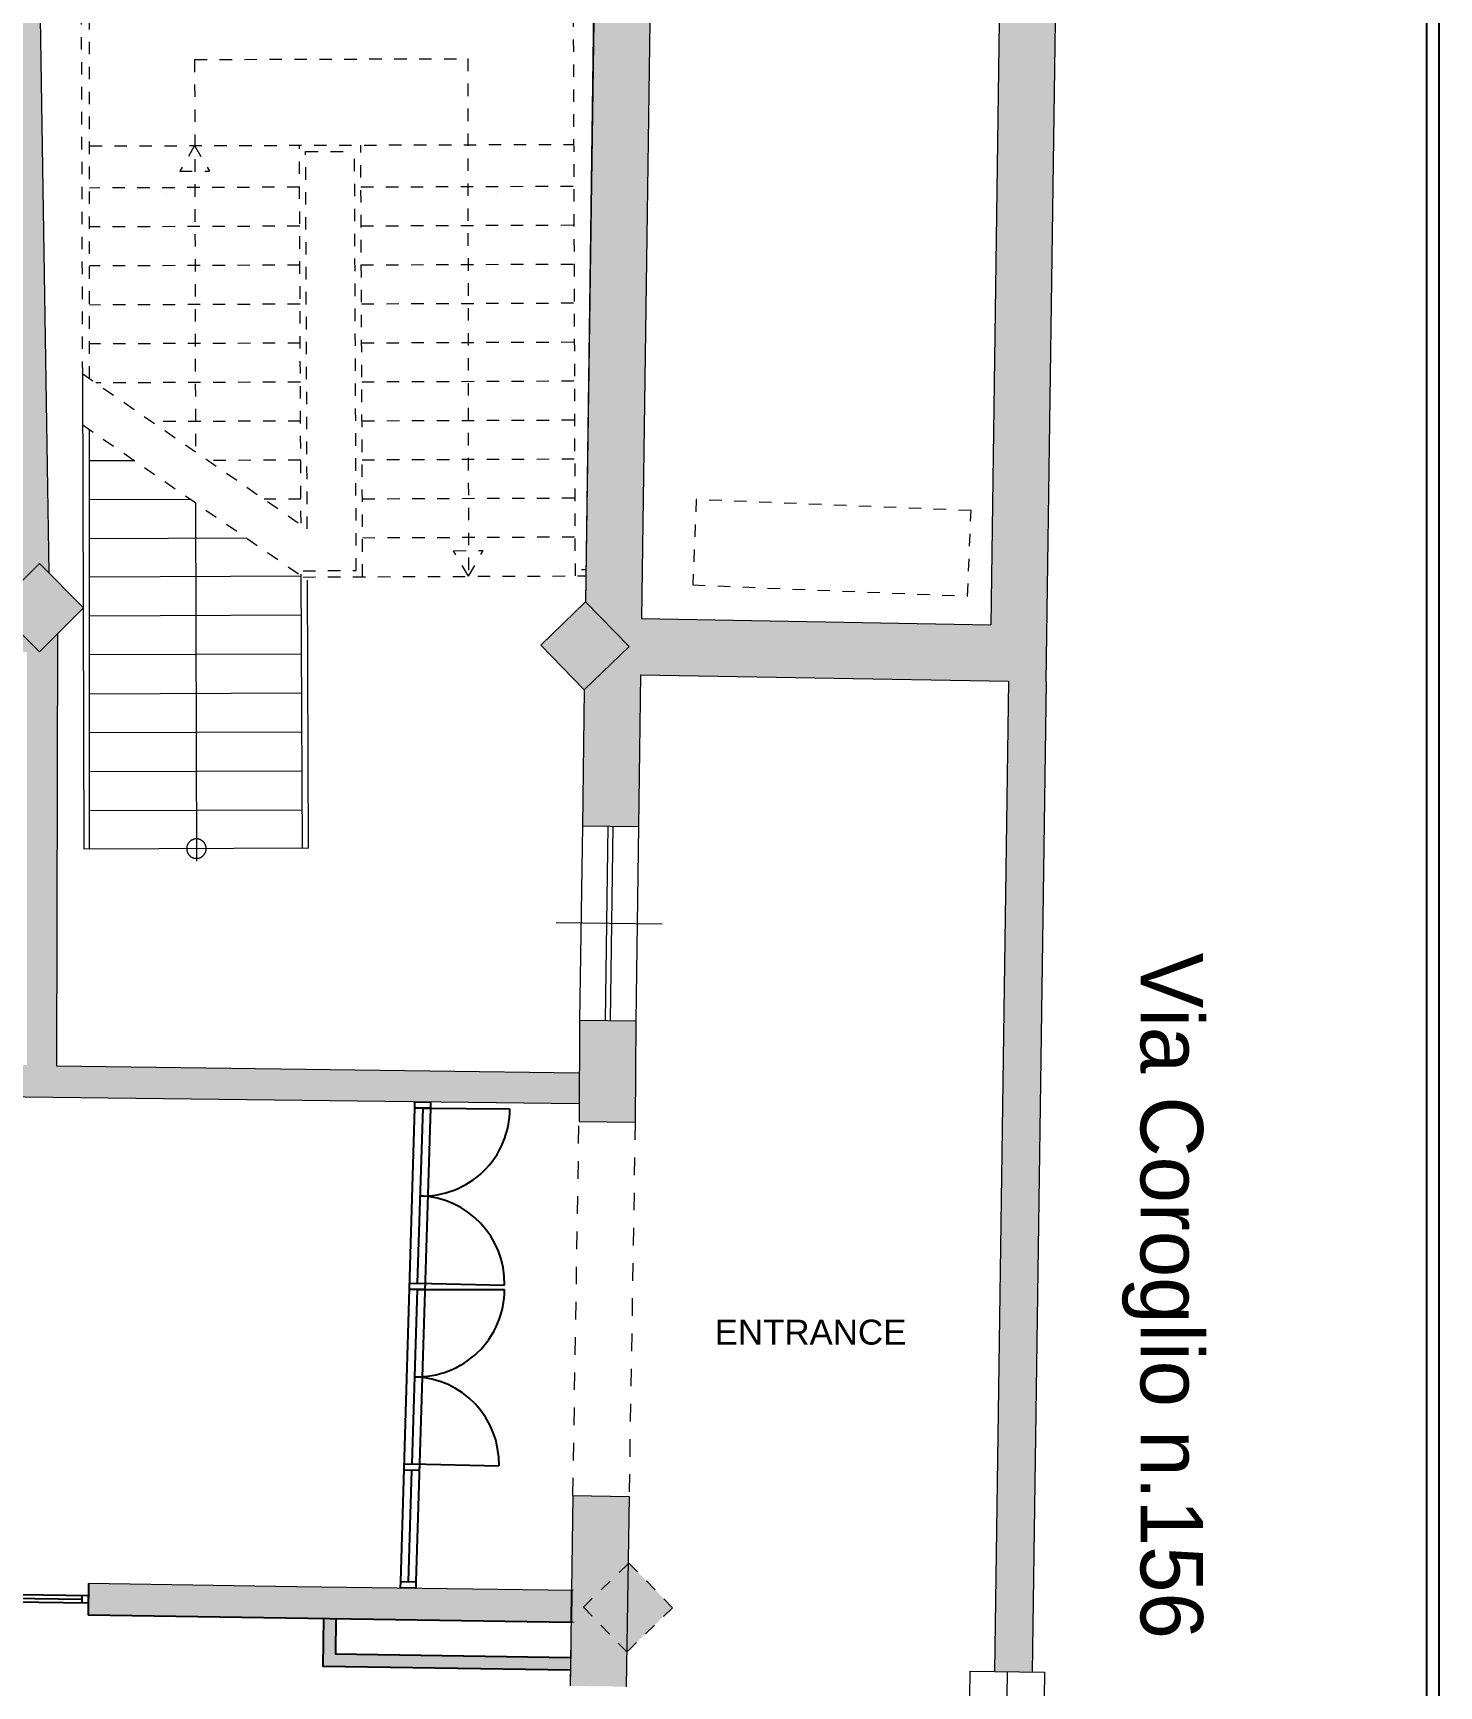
# Model space of a CAD drawing. Header units: millimetres. Extents: x 3 to 61.4, y 5.2 to 39.6.
# Drawn here: x 50.16 to 61.43, y 19.02 to 32.27 of the extents above; entities that cross this region are included whole.
import ezdxf

# ---------------------------------------------------------------- set-up
doc = ezdxf.new("R2010")
doc.units = ezdxf.units.MM
doc.linetypes.add('_DASHED', pattern=[0.282222, 0.141111, -0.141111])
doc.layers.add('_TRF-MURATURA ESISTENTE', color=250, linetype='Continuous', lineweight=18, true_color=0x333333)
for name, color, linetype, true_color in [('_TRF-RICALCO', 5, 'Continuous', 0x0000ff), ('_TRF-TESTO', 7, 'Continuous', 0x848484), ('_TRF-tratteggio pilastri', 7, 'Continuous', 0x000000)]:
    doc.layers.add(name, color=color, linetype=linetype, true_color=true_color)
doc.layers.add('_TRF-tratteggio muri', color=250, linetype='Continuous')
doc.layers.add('TRF_ARREDO', color=252, linetype='Continuous')
doc.styles.get("Standard").update_dxf_attribs({"font": 'arial.ttf'})

# ---------------------------------------------------------------- blocks, each defined once
blk = doc.blocks.new('ESISTENTE_HBTOO_TRF1')
at = {"layer": '_TRF-tratteggio muri'}
h = blk.add_hatch(color=256, dxfattribs=at)
h.dxf.hatch_style = 1
h.paths.add_polyline_path([(2921.567, 418.252), (2926.017, 418.371), (2926.467, 418.382), (2926.467, 418.383), (2926.623, 418.386), (2929.718, 418.461), (2929.724, 418.894), (2921.123, 418.69), (2921.077, 415.421), (2912.277, 415.427), (2912.256, 420.648), (2911.808, 420.123), (2911.812, 418.929), (2911.706, 418.924), (2911.71, 418.824), (2911.813, 418.829), (2911.828, 414.981), (2912.333, 414.981), (2913.379, 414.981), (2914.779, 414.981), (2916.129, 414.978), (2921.071, 414.975), (2921.059, 414.12), (2919.859, 414.125), (2919.86, 414.201), (2919.76, 414.202), (2919.758, 414.01), (2919.858, 414.009), (2919.859, 414.075), (2921.059, 414.07), (2921.047, 413.221), (2919.847, 413.221), (2919.848, 413.309), (2919.748, 413.31), (2919.747, 413.221), (2919.017, 413.221), (2918.689, 412.827), (2921.467, 412.829), (2921.467, 409.518), (2919.68, 409.552), (2919.661, 410.824), (2919.442, 410.824), (2919.454, 409.284), (2925.893, 409.207), (2925.894, 409.453), (2921.705, 409.508), (2921.713, 412.976), (2921.567, 412.829), (2921.213, 413.183), (2921.567, 413.536), (2921.643, 413.46)])
h = blk.add_hatch(color=256, dxfattribs=at)
h.dxf.hatch_style = 1
h.paths.add_polyline_path([(2926.467, 418.382), (2926.017, 418.371), (2925.946, 413.229), (2926.293, 412.873), (2925.936, 412.526), (2925.921, 411.434), (2926.369, 411.428), (2926.386, 412.646), (2929.335, 412.593), (2929.289, 409.336), (2929.589, 409.326), (2929.635, 412.589), (2929.718, 418.461), (2926.623, 418.386), (2929.268, 418.431), (2929.192, 413.046), (2926.392, 413.096)])
h.paths.add_polyline_path([(2926.347, 409.871), (2925.9, 409.877), (2925.894, 409.453), (2926.344, 409.437)])
h.paths.add_polyline_path([(2926.344, 409.437), (2925.894, 409.453), (2925.892, 409.065), (2926.342, 409.058)])
h = blk.add_hatch(color=256, dxfattribs=at)
h.dxf.hatch_style = 1
h.paths.add_polyline_path([(2929.223, 404.655), (2929.523, 404.651), (2929.589, 409.326), (2929.289, 409.336)])
h = blk.add_hatch(color=256, dxfattribs=at)
h.dxf.hatch_style = 1
h.paths.add_polyline_path([(2926.293, 406.058), (2925.843, 406.066), (2925.835, 405.525), (2925.836, 405.532), (2925.83, 405.173), (2925.825, 404.818), (2925.822, 404.54), (2926.271, 404.534)])
h = blk.add_hatch(color=256, dxfattribs=at)
h.dxf.hatch_style = 1
h.paths.add_polyline_path([(2921.962, 405.362), (2921.959, 405.106), (2925.828, 405.049), (2925.832, 405.306), (2921.962, 405.362)])
h = blk.add_hatch(color=256, dxfattribs=at)
h.dxf.hatch_style = 1
h.paths.add_polyline_path([(2923.94, 404.797), (2923.944, 405.077), (2923.844, 405.078), (2923.838, 404.698), (2925.823, 404.669), (2925.825, 404.769)])
at = {"layer": '_TRF-tratteggio pilastri'}
for points in [[(2921.213, 413.183), (2921.567, 412.829), (2921.92, 413.183), (2921.567, 413.536)], [(2925.586, 412.882), (2925.934, 412.524), (2926.293, 412.873), (2925.944, 413.231)], [(2925.927, 405.17), (2926.275, 404.812), (2926.641, 405.167), (2926.292, 405.525)]]:
    blk.add_hatch(color=256, dxfattribs=at).paths.add_polyline_path(points, flags=0)
at = {"layer": '_TRF-MURATURA ESISTENTE'}
for p, q in [((2929.635, 412.589), (2929.724, 418.894)), ((2929.268, 418.431), (2929.192, 413.046)), ((2926.017, 418.371), (2925.944, 413.231)), ((2926.467, 418.383), (2926.392, 413.096)), ((2921.97, 411.248), (2921.969, 414.611)), ((2922.331, 414.361), (2921.969, 414.359)), ((2922.781, 414.05), (2921.969, 414.047)), ((2922.781, 414.05), (2921.969, 414.047)), ((2922.819, 414.022), (2922.826, 411.151)), ((2923.231, 413.74), (2921.97, 413.734)), ((2923.231, 413.74), (2921.97, 413.734)), ((2923.666, 413.435), (2921.968, 413.429)), ((2923.675, 411.255), (2923.666, 413.451)), ((2923.725, 411.255), (2923.716, 413.404)), ((2923.667, 413.123), (2921.97, 413.116)), ((2926.392, 413.096), (2929.192, 413.046)), ((2921.713, 412.976), (2921.705, 409.508)), ((2923.668, 412.81), (2921.97, 412.804)), ((2923.668, 412.81), (2921.97, 412.804)), ((2926.386, 412.646), (2926.369, 411.428)), ((2926.386, 412.646), (2929.335, 412.593)), ((2929.335, 412.593), (2929.223, 404.655)), ((2929.635, 412.589), (2929.523, 404.65)), ((2923.67, 412.498), (2921.97, 412.491)), ((2923.67, 412.498), (2921.97, 412.491)), ((2925.934, 412.524), (2925.919, 411.434)), ((2923.671, 412.185), (2921.974, 412.179)), ((2923.672, 411.873), (2921.976, 411.866)), ((2923.672, 411.873), (2921.976, 411.866)), ((2923.674, 411.56), (2921.977, 411.554)), ((2923.674, 411.56), (2921.977, 411.554)), ((2925.919, 411.434), (2925.897, 409.877)), ((2925.919, 411.434), (2926.369, 411.428)), ((2926.124, 411.431), (2926.102, 409.874)), ((2926.164, 411.431), (2926.142, 409.874)), ((2926.369, 411.428), (2926.347, 409.871)), ((2923.725, 411.255), (2921.926, 411.248)), ((2926.558, 410.646), (2925.708, 410.658)), ((2925.897, 409.877), (2925.892, 409.065)), ((2925.897, 409.877), (2926.347, 409.871)), ((2926.347, 409.871), (2926.342, 409.058)), ((2925.894, 409.453), (2921.705, 409.508)), ((2925.893, 409.207), (2919.454, 409.284)), ((2925.892, 409.065), (2926.342, 409.058)), ((2925.843, 406.066), (2925.822, 404.54)), ((2925.843, 406.066), (2926.293, 406.058)), ((2926.293, 406.058), (2926.271, 404.534)), ((2923.625, 405.084), (2921.959, 405.108)), ((2925.854, 405.049), (2923.625, 405.084)), ((2925.826, 404.831), (2925.822, 404.54)), ((2929.024, 404.657), (2928.951, 398.544)), ((2929.024, 404.657), (2929.623, 404.649)), ((2929.323, 404.653), (2929.251, 398.539)), ((2929.623, 404.65), (2929.537, 397.344))]:
    blk.add_line(p, q, dxfattribs=at)
at = {"layer": '_TRF-MURATURA ESISTENTE', "linetype": '_DASHED', "lineweight": 15, "ltscale": 0.01}
for p, q in [((2925.863, 413.438), (2925.847, 418.367)), ((2921.914, 415.057), (2921.904, 418.261)), ((2921.969, 415.019), (2921.968, 418.261)), ((2922.811, 417.577), (2925, 417.584)), ((2922.811, 417.577), (2922.818, 414.431)), ((2925, 417.584), (2925.006, 413.435)), ((2921.969, 416.884), (2925.852, 416.897)), ((2922.811, 416.887), (2922.692, 416.681)), ((2922.811, 416.887), (2922.93, 416.682)), ((2923.664, 413.86), (2923.651, 416.89)), ((2923.701, 416.84), (2924.093, 416.841)), ((2923.714, 413.814), (2923.701, 416.84)), ((2924.107, 413.481), (2924.093, 416.841)), ((2924.158, 413.431), (2924.143, 416.891)), ((2922.692, 416.681), (2922.93, 416.682)), ((2924.144, 416.556), (2925.853, 416.562)), ((2923.652, 416.554), (2921.969, 416.547)), ((2922.581, 416.494), (2922.581, 416.494)), ((2922.581, 416.494), (2922.581, 416.494)), ((2922.581, 416.494), (2922.581, 416.494)), ((2922.581, 416.494), (2922.581, 416.494)), ((2925.228, 416.505), (2925.228, 416.505)), ((2925.228, 416.505), (2925.228, 416.505)), ((2923.654, 416.241), (2921.969, 416.235)), ((2924.145, 416.244), (2925.854, 416.251)), ((2923.655, 415.929), (2921.97, 415.922)), ((2923.655, 415.929), (2921.97, 415.922)), ((2924.146, 415.931), (2925.855, 415.938)), ((2923.656, 415.616), (2921.969, 415.609)), ((2924.148, 415.619), (2925.857, 415.626)), ((2923.658, 415.304), (2921.969, 415.297)), ((2923.658, 415.304), (2921.969, 415.297)), ((2924.149, 415.306), (2925.858, 415.313)), ((2921.914, 415.057), (2923.714, 413.814)), ((2923.659, 414.991), (2922.019, 414.985)), ((2924.151, 414.994), (2925.859, 415.001)), ((2921.915, 414.648), (2923.716, 413.404)), ((2923.66, 414.679), (2922.468, 414.674)), ((2923.66, 414.679), (2922.468, 414.674)), ((2924.152, 414.681), (2925.861, 414.688)), ((2923.662, 414.366), (2922.918, 414.363)), ((2924.153, 414.369), (2925.862, 414.376)), ((2923.663, 414.054), (2923.368, 414.052)), ((2924.155, 414.056), (2925.864, 414.063)), ((2924.156, 413.744), (2925.865, 413.751)), ((2924.887, 413.64), (2925.124, 413.641)), ((2925.006, 413.435), (2924.887, 413.64)), ((2925.006, 413.435), (2925.124, 413.641)), ((2923.68, 413.479), (2924.107, 413.481)), ((2923.68, 413.429), (2925.947, 413.438)), ((2925.913, 413.488), (2925.947, 413.488))]:
    blk.add_line(p, q, dxfattribs=at)
at = {"layer": '_TRF-MURATURA ESISTENTE'}
for points in [[(2925.946, 413.229), (2926.017, 418.371), (2921.567, 418.252), (2921.643, 413.46)], [(2921.926, 411.248), (2921.914, 415.057)], [(2925.845, 405.306), (2923.629, 405.334), (2921.962, 405.362)]]:
    blk.add_lwpolyline(points, dxfattribs=at)
at = {"layer": '_TRF-MURATURA ESISTENTE', "color": 18, "linetype": '_DASHED', "lineweight": 15, "ltscale": 0.01, "true_color": 0x000000}
for points in [[(2926.804, 413.365), (2929.006, 413.276), (2929.034, 413.961), (2926.832, 414.05)], [(2922.904, 411.251), (2922.904, 411.253), (2922.904, 411.255), (2922.904, 411.257), (2922.904, 411.258), (2922.903, 411.26), (2922.903, 411.262), (2922.903, 411.264), (2922.903, 411.266), (2922.902, 411.267), (2922.902, 411.269), (2922.901, 411.271), (2922.901, 411.273), (2922.9, 411.275), (2922.9, 411.277), (2922.899, 411.278), (2922.898, 411.28), (2922.898, 411.282), (2922.897, 411.284), (2922.896, 411.286), (2922.895, 411.287), (2922.894, 411.289), (2922.893, 411.291), (2922.892, 411.292), (2922.891, 411.294), (2922.89, 411.296), (2922.889, 411.297), (2922.888, 411.299), (2922.886, 411.301), (2922.885, 411.302), (2922.884, 411.304), (2922.882, 411.305), (2922.881, 411.307), (2922.88, 411.308), (2922.878, 411.309), (2922.877, 411.311), (2922.875, 411.312), (2922.873, 411.313), (2922.872, 411.315), (2922.87, 411.316), (2922.869, 411.317), (2922.867, 411.318), (2922.865, 411.319), (2922.863, 411.32), (2922.862, 411.321), (2922.86, 411.322), (2922.858, 411.323), (2922.856, 411.323), (2922.855, 411.324), (2922.853, 411.325), (2922.851, 411.325), (2922.849, 411.326), (2922.847, 411.327), (2922.845, 411.327), (2922.844, 411.327), (2922.842, 411.328), (2922.84, 411.328), (2922.838, 411.329), (2922.836, 411.329), (2922.835, 411.329), (2922.833, 411.329), (2922.831, 411.329), (2922.829, 411.329), (2922.827, 411.33), (2922.826, 411.33), (2922.824, 411.33), (2922.822, 411.329), (2922.821, 411.329), (2922.819, 411.329), (2922.817, 411.329), (2922.815, 411.329), (2922.813, 411.329), (2922.812, 411.328), (2922.81, 411.328), (2922.808, 411.327), (2922.806, 411.327), (2922.804, 411.327), (2922.802, 411.326), (2922.801, 411.325), (2922.799, 411.325), (2922.797, 411.324), (2922.795, 411.323), (2922.793, 411.323), (2922.792, 411.322), (2922.79, 411.321), (2922.788, 411.32), (2922.786, 411.319), (2922.785, 411.318), (2922.783, 411.317), (2922.781, 411.316), (2922.78, 411.315), (2922.778, 411.313), (2922.776, 411.312), (2922.775, 411.311), (2922.773, 411.309), (2922.772, 411.308), (2922.77, 411.307), (2922.769, 411.305), (2922.768, 411.304), (2922.766, 411.302), (2922.765, 411.301), (2922.764, 411.299), (2922.763, 411.297), (2922.761, 411.296), (2922.76, 411.294), (2922.759, 411.292), (2922.758, 411.291), (2922.757, 411.289), (2922.756, 411.287), (2922.755, 411.286), (2922.755, 411.284), (2922.754, 411.282), (2922.753, 411.28), (2922.752, 411.278), (2922.752, 411.277), (2922.751, 411.275), (2922.751, 411.273), (2922.75, 411.271), (2922.75, 411.269), (2922.749, 411.267), (2922.749, 411.266), (2922.749, 411.264), (2922.748, 411.262), (2922.748, 411.26), (2922.748, 411.258), (2922.748, 411.257), (2922.748, 411.255), (2922.748, 411.253), (2922.748, 411.251), (2922.748, 411.25), (2922.748, 411.248), (2922.748, 411.246), (2922.748, 411.244), (2922.748, 411.243), (2922.748, 411.241), (2922.749, 411.239), (2922.749, 411.237), (2922.749, 411.235), (2922.75, 411.234), (2922.75, 411.232), (2922.751, 411.23), (2922.751, 411.228), (2922.752, 411.226), (2922.752, 411.224), (2922.753, 411.223), (2922.754, 411.221), (2922.755, 411.219), (2922.755, 411.217), (2922.756, 411.215), (2922.757, 411.214), (2922.758, 411.212), (2922.759, 411.21), (2922.76, 411.209), (2922.761, 411.207), (2922.763, 411.205), (2922.764, 411.204), (2922.765, 411.202), (2922.766, 411.201), (2922.768, 411.199), (2922.769, 411.198), (2922.77, 411.196), (2922.772, 411.195), (2922.773, 411.193), (2922.775, 411.192), (2922.776, 411.191), (2922.778, 411.189), (2922.78, 411.188), (2922.781, 411.187), (2922.783, 411.186), (2922.785, 411.185), (2922.786, 411.184), (2922.788, 411.183), (2922.79, 411.182), (2922.792, 411.181), (2922.793, 411.18), (2922.795, 411.179), (2922.797, 411.179), (2922.799, 411.178), (2922.801, 411.177), (2922.802, 411.177), (2922.804, 411.176), (2922.806, 411.176), (2922.808, 411.175), (2922.81, 411.175), (2922.812, 411.174), (2922.813, 411.174), (2922.815, 411.174), (2922.817, 411.174), (2922.819, 411.174), (2922.821, 411.173), (2922.822, 411.173), (2922.824, 411.173), (2922.826, 411.173), (2922.827, 411.173), (2922.829, 411.173), (2922.831, 411.173), (2922.833, 411.174), (2922.835, 411.174), (2922.836, 411.174), (2922.838, 411.174), (2922.84, 411.174), (2922.842, 411.175), (2922.844, 411.175), (2922.845, 411.176), (2922.847, 411.176), (2922.849, 411.177), (2922.851, 411.177), (2922.853, 411.178), (2922.855, 411.179), (2922.856, 411.179), (2922.858, 411.18), (2922.86, 411.181), (2922.862, 411.182), (2922.863, 411.183), (2922.865, 411.184), (2922.867, 411.185), (2922.869, 411.186), (2922.87, 411.187), (2922.872, 411.188), (2922.873, 411.189), (2922.875, 411.191), (2922.877, 411.192), (2922.878, 411.193), (2922.88, 411.195), (2922.881, 411.196), (2922.882, 411.198), (2922.884, 411.199), (2922.885, 411.201), (2922.886, 411.202), (2922.888, 411.204), (2922.889, 411.205), (2922.89, 411.207), (2922.891, 411.209), (2922.892, 411.21), (2922.893, 411.212), (2922.894, 411.214), (2922.895, 411.215), (2922.896, 411.217), (2922.897, 411.219), (2922.898, 411.221), (2922.898, 411.223), (2922.899, 411.224), (2922.9, 411.226), (2922.9, 411.228), (2922.901, 411.23), (2922.901, 411.232), (2922.902, 411.234), (2922.902, 411.235), (2922.903, 411.237), (2922.903, 411.239), (2922.903, 411.241), (2922.903, 411.243), (2922.904, 411.244), (2922.904, 411.246), (2922.904, 411.248), (2922.904, 411.25)], [(2925.927, 405.17), (2926.292, 405.525), (2926.641, 405.167), (2926.275, 404.812)]]:
    blk.add_lwpolyline(points, close=True, dxfattribs=at)
at = {"layer": '_TRF-MURATURA ESISTENTE'}
for points in [[(2921.213, 413.183), (2921.567, 413.536), (2921.92, 413.183), (2921.567, 412.829)], [(2925.586, 412.882), (2925.944, 413.231), (2926.293, 412.873), (2925.934, 412.524)]]:
    blk.add_lwpolyline(points, close=True, dxfattribs=at)
at = {"layer": '_TRF-MURATURA ESISTENTE', "linetype": '_DASHED'}
for points in [[(2925.843, 406.066), (2925.892, 409.065)], [(2926.342, 409.058), (2926.293, 406.058)]]:
    blk.add_lwpolyline(points, dxfattribs=at)
at = {"layer": '_TRF-RICALCO', "color": 251, "true_color": 0x636466}
for points in [[(2924.463, 405.377), (2924.575, 409.172)], [(2924.702, 409.17), (2924.585, 405.374)], [(2924.639, 409.171), (2924.594, 407.768)], [(2924.639, 409.171), (2925.338, 409.167)], [(2924.595, 407.718), (2924.551, 406.319)], [(2924.594, 407.768), (2925.294, 407.753)], [(2924.595, 407.718), (2925.294, 407.717)], [(2924.49, 406.269), (2924.491, 406.32), (2924.613, 406.317), (2924.611, 406.267), (2924.49, 406.269)], [(2924.55, 406.268), (2924.524, 405.376)], [(2924.551, 406.319), (2925.25, 406.304)], [(2924.462, 405.326), (2924.463, 405.377), (2924.585, 405.374), (2924.584, 405.324), (2924.462, 405.326)], [(2921.96, 405.203), (2919.962, 405.231)], [(2921.961, 405.263), (2919.963, 405.291)], [(2921.911, 405.233), (2920.012, 405.26)], [(2921.911, 405.203), (2921.911, 405.263)], [(2921.96, 405.203), (2921.961, 405.263)]]:
    blk.add_lwpolyline(points, dxfattribs=at)
for points in [[(2924.575, 409.172), (2924.576, 409.223), (2924.703, 409.22), (2924.702, 409.17)], [(2924.533, 407.718), (2924.534, 407.769), (2924.658, 407.767), (2924.656, 407.717)]]:
    blk.add_lwpolyline(points, close=True, dxfattribs=at)
for centre, start, end in [((2924.638, 409.167), 268.1981, 359.9776), ((2924.594, 407.768), 358.7592, 88.1981), ((2924.595, 407.718), 268.1981, 359.9776), ((2924.551, 406.319), 358.7592, 88.1981)]:
    blk.add_arc(centre, 0.7, start, end, dxfattribs=at)
at = {"layer": '_TRF-tratteggio muri'}
for points in [[(2921.962, 405.362), (2921.959, 405.106)], [(2921.962, 405.36), (2921.959, 405.106)], [(2925.832, 405.306), (2925.828, 405.049), (2921.959, 405.106)], [(2923.944, 405.08), (2923.94, 404.797), (2925.825, 404.769)]]:
    blk.add_lwpolyline(points, dxfattribs=at)
at = {"layer": 'TRF_ARREDO'}
blk.add_lwpolyline([(2923.844, 405.081), (2923.838, 404.698), (2925.823, 404.669)], dxfattribs=at)
at = {"layer": '_TRF-TESTO', "insert": (2930.893, 410.418), "char_height": 0.5, "attachment_point": 1, "rotation": 270}
blk.add_mtext_dynamic_manual_height_columns('{\\fTw Cen MT|b0|i0|c0|p34;Via Coroglio n.156}', width=6.90137, gutter_width=1, heights=[0], dxfattribs=at)

msp = doc.modelspace()

# ---------------------------------------------------------------- linework, layer by layer
for points in [[(2.969, 39.555), (61.431, 39.555), (61.431, 5.208), (2.969, 5.208)], [(3.069, 39.455), (61.331, 39.455), (61.331, 5.308), (3.069, 5.308)]]:
    msp.add_lwpolyline(points, close=True)

# ---------------------------------------------------------------- block references
at = {"layer": '_TRF-tratteggio muri'}
msp.add_blockref('ESISTENTE_HBTOO_TRF1', (-2871.353, -385.52), dxfattribs=at)

# ---------------------------------------------------------------- texts
at = {"layer": 'TRF_ARREDO', "insert": (55.626, 21.956), "char_height": 0.2, "attachment_point": 1}
msp.add_mtext_dynamic_manual_height_columns('ENTRANCE', width=5.47165, gutter_width=1, heights=[0], dxfattribs=at)

doc.saveas('drawing.dxf')
